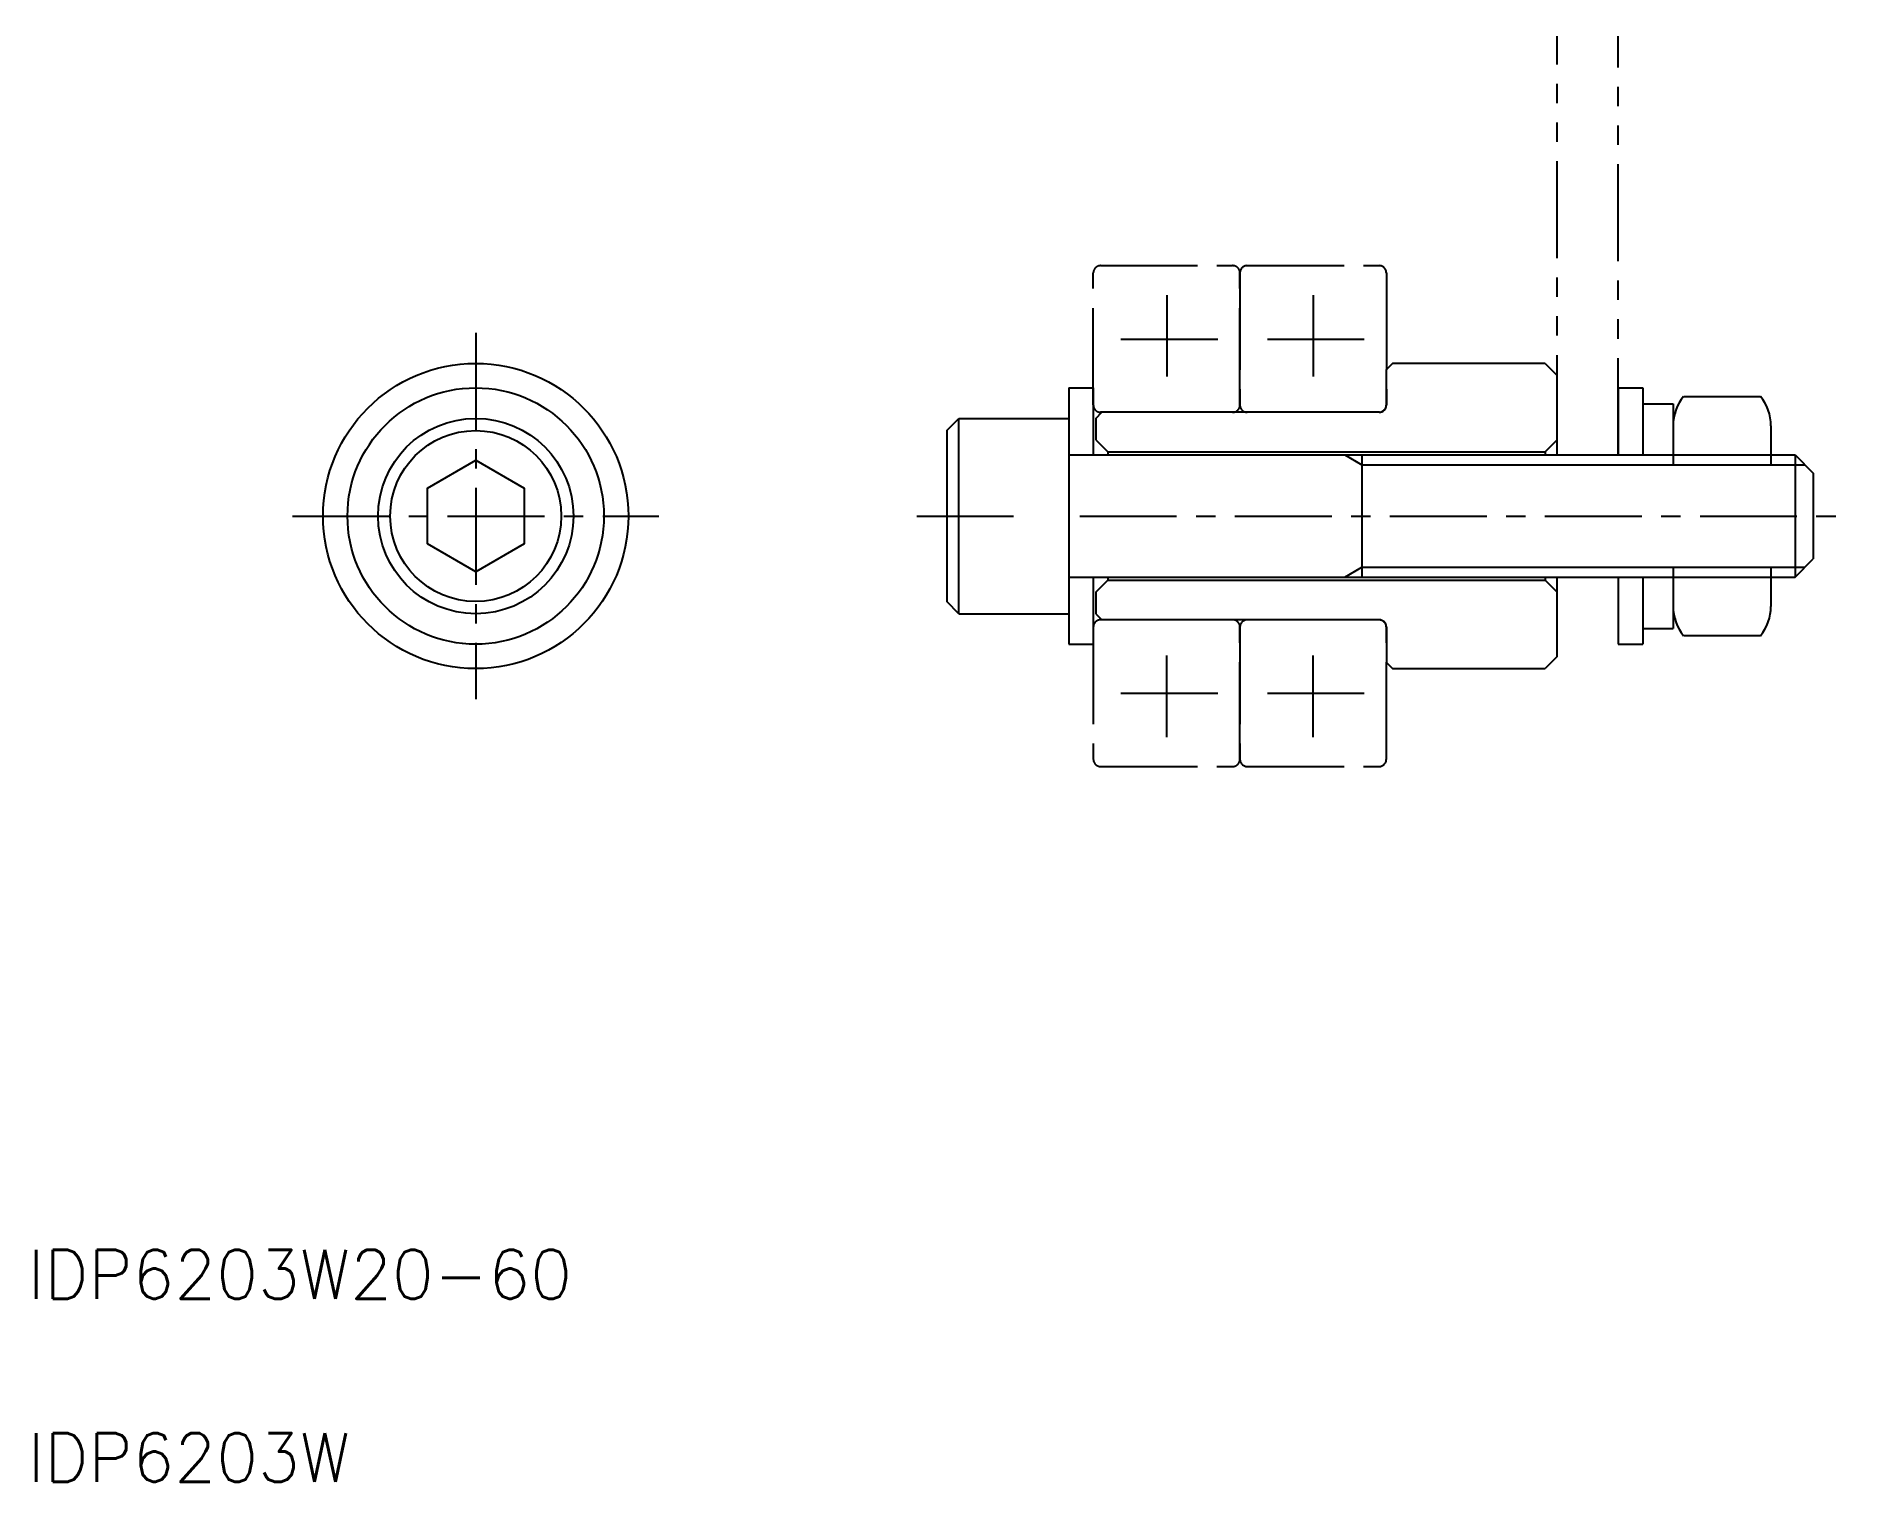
# Model space of a CAD drawing. Extents: x 11 to 159, y 10 to 128.
import ezdxf

# ---------------------------------------------------------------- set-up
doc = ezdxf.new("R2010")
doc.units = 0
doc.header["$LTSCALE"] = 0.25
doc.linetypes.add('CENTER', pattern=[50.8, 31.75, -6.35, 6.35, -6.35])
doc.linetypes.add('PHANTOM', pattern=[63.5, 31.75, -6.35, 6.35, -6.35, 6.35, -6.35])
doc.layers.get('0').update_dxf_attribs({"linetype": 'CONTINUOUS'})
doc.layers.add('CENTER', color=1, linetype='CENTER')
doc.styles.get("Standard").update_dxf_attribs({"font": 'txt', "bigfont": 'BIGFONT'})

msp = doc.modelspace()

# ---------------------------------------------------------------- linework, layer by layer
at = {"color": 3, "linetype": 'PHANTOM'}
for p, q in [((135.27, 94.37), (135.27, 128.43)), ((140.27, 94.12), (140.27, 128.43)), ((109.88, 109.63), (120.7, 109.63)), ((109.28, 98.22), (109.28, 109.03)), ((121.27, 109.03), (121.27, 98.22)), ((103.28, 107.22), (103.28, 100.54)), ((115.29, 107.22), (115.29, 100.54)), ((99.52, 103.62), (107.72, 103.62)), ((111.53, 103.62), (119.74, 103.62)), ((120.7, 97.62), (109.88, 97.62)), ((109.28, 80.02), (109.28, 69.2)), ((120.7, 80.62), (109.88, 80.62)), ((121.27, 69.2), (121.27, 80.02)), ((103.28, 71.01), (103.28, 77.7)), ((115.29, 71.01), (115.29, 77.7)), ((99.52, 74.61), (107.72, 74.61)), ((111.53, 74.61), (119.74, 74.61)), ((109.88, 68.6), (120.7, 68.6))]:
    msp.add_line(p, q, dxfattribs=at)
at = {"color": 7, "linetype": 'CONTINUOUS'}
for p, q in [((121.77, 101.62), (121.27, 101.12)), ((121.27, 98.22), (121.27, 101.12)), ((134.27, 101.62), (121.77, 101.62)), ((134.27, 101.62), (135.27, 100.62)), ((135.27, 94.12), (135.27, 100.62)), ((95.27, 99.62), (95.27, 78.62)), ((95.27, 99.62), (97.27, 99.62)), ((97.27, 99.62), (97.27, 94.12)), ((140.27, 99.62), (140.27, 94.12)), ((140.27, 99.62), (142.27, 99.62)), ((142.27, 99.62), (142.27, 94.12)), ((97.47, 97.12), (97.97, 97.62)), ((120.7, 97.62), (97.97, 97.62)), ((142.27, 98.32), (144.77, 98.32)), ((144.77, 98.32), (144.77, 93.3)), ((145.63, 98.92), (151.91, 98.92)), ((85.27, 96.12), (86.27, 97.12)), ((86.27, 81.12), (86.27, 97.12)), ((86.27, 97.12), (95.27, 97.12)), ((97.47, 97.12), (97.47, 95.37)), ((152.77, 96.52), (152.77, 93.3)), ((85.27, 96.12), (85.27, 82.12)), ((97.47, 95.37), (98.47, 94.37)), ((135.27, 95.37), (134.27, 94.37)), ((95.27, 94.12), (154.74, 94.12)), ((98.47, 94.37), (134.27, 94.37)), ((98.47, 94.37), (98.47, 94.12)), ((119.27, 94.12), (119.27, 84.12)), ((134.27, 94.37), (134.27, 94.12)), ((154.74, 94.12), (154.74, 84.12)), ((154.74, 94.12), (156.24, 92.62)), ((156.24, 92.62), (156.24, 85.62)), ((86.27, 89.12), (86.27, 89.12)), ((86.27, 85.12), (86.27, 85.12)), ((144.77, 84.93), (144.77, 79.92)), ((152.77, 84.93), (152.77, 81.72)), ((154.74, 84.12), (156.24, 85.62)), ((95.27, 84.12), (154.74, 84.12)), ((97.27, 84.12), (97.27, 78.62)), ((97.47, 82.87), (98.47, 83.87)), ((97.47, 82.87), (97.47, 81.12)), ((98.47, 84.12), (98.47, 83.87)), ((98.47, 83.87), (134.27, 83.87)), ((134.27, 84.12), (134.27, 83.87)), ((134.27, 83.87), (135.27, 82.87)), ((135.27, 77.62), (135.27, 84.12)), ((140.27, 84.12), (140.27, 78.62)), ((142.27, 84.12), (142.27, 78.62)), ((86.27, 81.12), (85.27, 82.12)), ((86.27, 81.12), (95.27, 81.12)), ((97.47, 81.12), (97.97, 80.62)), ((120.7, 80.62), (97.97, 80.62)), ((120.67, 80.62), (97.97, 80.62)), ((121.27, 80.02), (121.27, 77.12)), ((142.27, 79.92), (144.77, 79.92)), ((95.27, 78.62), (97.27, 78.62)), ((140.27, 78.62), (142.27, 78.62)), ((145.63, 79.32), (151.91, 79.32)), ((121.27, 77.12), (121.77, 76.62)), ((135.27, 77.62), (134.27, 76.62)), ((121.77, 76.62), (134.27, 76.62))]:
    msp.add_line(p, q, dxfattribs=at)
at = {"color": 3, "linetype": 'CONTINUOUS'}
for p, q in [((117.86, 94.12), (119.27, 93.3)), ((119.27, 93.3), (155.55, 93.3)), ((117.86, 84.12), (119.27, 84.93)), ((119.27, 84.93), (155.55, 84.93))]:
    msp.add_line(p, q, dxfattribs=at)
at = {"color": 3, "linetype": 'PHANTOM'}
for points in [[(108.68, 97.62), (97.87, 97.62, -0.414214), (97.27, 98.22), (97.27, 109.03, -0.414214), (97.87, 109.63), (108.68, 109.63, -0.414214), (109.28, 109.03), (109.28, 98.22, -0.414214)], [(108.68, 80.62), (97.87, 80.62, 0.414214), (97.27, 80.02), (97.27, 69.2, 0.414214), (97.87, 68.6), (108.68, 68.6, 0.414214), (109.28, 69.2), (109.28, 80.02, 0.414214)]]:
    msp.add_lwpolyline(points, format="xyb", close=True, dxfattribs=at)
at = {"color": 7, "linetype": 'CONTINUOUS'}
msp.add_lwpolyline([(42.73, 86.83), (42.73, 91.4), (46.69, 93.69), (50.65, 91.4), (50.65, 86.83), (46.69, 84.54), (42.73, 86.83)], dxfattribs=at)
for radius in [12.5, 10.5, 8, 7]:
    msp.add_circle((46.69, 89.12), radius, dxfattribs=at)
at = {"color": 3, "linetype": 'PHANTOM'}
for centre, start, end in [((109.88, 109.03), 90, 180), ((120.67, 109.03), 0, 90), ((109.88, 98.22), 180, 270), ((120.67, 98.22), 270, 0), ((109.88, 80.02), 90, 180), ((120.67, 80.02), 0, 90), ((109.88, 69.2), 180, 270), ((120.67, 69.2), 270, 0)]:
    msp.add_arc(centre, 0.6, start, end, dxfattribs=at)
at = {"color": 7, "linetype": 'CONTINUOUS'}
for centre, radius, start, end in [((120.67, 98.22), 0.6, 270, 0), ((148.55, 96.52), 3.79, 140.6618, 180.0186), ((148.98, 96.52), 3.79, 359.9814, 39.3382), ((148.55, 81.72), 3.79, 179.9814, 219.3382), ((148.98, 81.72), 3.79, 320.6617, 0.0186), ((120.67, 80.02), 0.6, 0, 90), ((120.67, 80.02), 0.6, 0, 90)]:
    msp.add_arc(centre, radius, start, end, dxfattribs=at)
at = {"layer": 'CENTER', "color": 1, "linetype": 'CENTER'}
for p, q in [((46.69, 104.12), (46.69, 74.12)), ((31.69, 89.12), (61.69, 89.12)), ((82.81, 89.12), (91.4, 89.12)), ((96.16, 89.12), (158.58, 89.12))]:
    msp.add_line(p, q, dxfattribs=at)

# ---------------------------------------------------------------- texts
at = {"color": 7, "linetype": 'CONTINUOUS'}
for s, p in [('IDP6203W20-60', (10, 25)), ('IDP6203W', (10, 10))]:
    msp.add_text(s, height=4, dxfattribs=at).set_placement(p)

doc.saveas('drawing.dxf')
